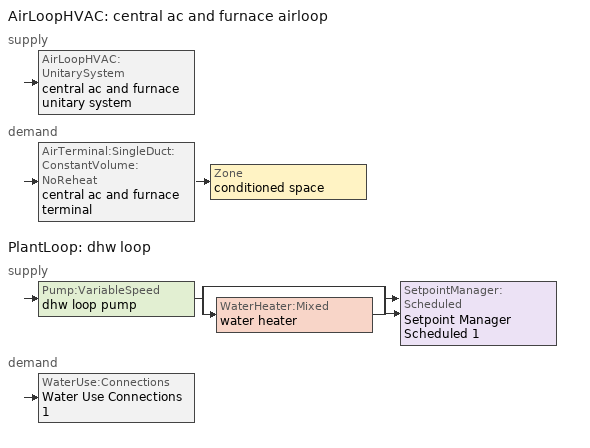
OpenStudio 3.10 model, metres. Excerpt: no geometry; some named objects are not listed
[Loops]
AirLoopHVAC 'central ac and furnace airloop'
 supply: AirLoopHVAC:UnitarySystem 'central ac and furnace unitary system'
 demand: AirTerminal:SingleDuct:ConstantVolume:NoReheat 'central ac and furnace terminal' > Zone 'conditioned space'
PlantLoop 'dhw loop'
 supply: Pump:VariableSpeed 'dhw loop pump' > split
  | bypass
  | WaterHeater:Mixed 'water heater'
  join > SetpointManager:Scheduled 'Setpoint Manager Scheduled 1'
 demand: WaterUse:Connections 'Water Use Connections 1'
[Sizing:Zone] Zone Cooling Design Supply Air Temperature Input Method=SupplyAirTemperature; Zone Cooling Design Supply Air Temperature {C}=14; Zone Cooling Design Supply Air Temperature Difference {deltaC}=11.11; Zone Heating Design Supply Air Temperature Input Method=SupplyAirTemperature; Zone Heating Design Supply Air Temperature {C}=40; Zone Heating Design Supply Air Temperature Difference {deltaC}=11.11; Zone Cooling Design Supply Air Humidity Ratio {kg-H2O/kg-air}=0.0085; Zone Heating Design Supply Air Humidity Ratio {kg-H2O/kg-air}=0.008; Cooling Design Air Flow Method=DesignDay; Heating Design Air Flow Method=DesignDay; Account for Dedicated Outdoor Air System=No; Dedicated Outdoor Air System Control Strategy=NeutralSupplyAir; Dedicated Outdoor Air Low Setpoint Temperature for Design {C}=autosize; Dedicated Outdoor Air High Setpoint Temperature for Design {C}=autosize; Zone Load Sizing Method=Sensible Load Only No Latent Load; Zone Latent Cooling Design Supply Air Humidity Ratio Input Method=HumidityRatioDifference; Zone Cooling Design Supply Air Humidity Ratio Difference {kgWater/kgDryAir}=0.005; Zone Latent Heating Design Supply Air Humidity Ratio Input Method=HumidityRatioDifference; Zone Humidification Design Supply Air Humidity Ratio Difference {kgWater/kgDryAir}=0.005; Sizing Option=Coincident
conditioned space; basement - unconditioned
[Zone equipment]
conditioned space: central ac and furnace terminal
[Coil:Cooling:DX:SingleSpeed]
central ac and furnace clg coil: Availability Schedule=Always On Discrete; Rated Total Cooling Capacity {W}=12151.8; Rated Sensible Heat Ratio=0.708; Rated COP {W/W}=3.76393; Rated Air Flow Rate {m3/s}=0.622955; Rated Evaporator Fan Power Per Volume Flow Rate 2017 {W/(m3/s)}=773.3; Rated Evaporator Fan Power Per Volume Flow Rate 2023 {W/(m3/s)}=934.4; Total Cooling Capacity Function of Temperature Curve=Cool-CAP-fT1; Total Cooling Capacity Function of Flow Fraction Curve=Cool-CAP-fFF1; Energy Input Ratio Function of Temperature Curve=Cool-EIR-fT1; Energy Input Ratio Function of Flow Fraction Curve=Cool-EIR-fFF1; Part Load Fraction Correlation Curve=Cool-PLF-fPLR1; Minimum Outdoor Dry-Bulb Temperature for Compressor Operation {C}=-25; Nominal Time for Condensate Removal to Begin {s}=1000; Ratio of Initial Moisture Evaporation Rate and Steady State Latent Capacity=1.5; Maximum Cycling Rate {cycles/hr}=3; Latent Capacity Time Constant {s}=45; Condenser Type=AirCooled; Evaporative Condenser Effectiveness=0.9; Evaporative Condenser Air Flow Rate {m3/s}=autosize; Evaporative Condenser Pump Rated Power Consumption {W}=autosize; Crankcase Heater Capacity {W}=32.9992; Maximum Outdoor Dry-Bulb Temperature for Crankcase Heater Operation {C}=10; Basin Heater Capacity {W/K}=0; Basin Heater Setpoint Temperature {C}=2
[Coil:Heating:Gas]
central ac and furnace htg coil: Availability Schedule=Always On Discrete; Gas Burner Efficiency=0.8; Nominal Capacity {W}=29998.8; On Cycle Parasitic Electric Load {W}=0; Off Cycle Parasitic Gas Load {W}=0; Fuel Type=NaturalGas
[EnergyManagementSystem:Sensor]
Name | Output Variable or Output Meter Index Key | Output Variable or Output Meter
central_ac_and_furnace_clg_coil_s | central ac and furnace clg coil | Cooling Coil Total Cooling Energy
central_ac_and_furnace_htg_coil_s | central ac and furnace htg coil | Heating Coil Heating Energy
water_heater_energy | water heater | Water Heater NaturalGas Rate
water_heater_on_cycle_parasitic | water heater | Water Heater On Cycle Parasitic Electricity Rate
water_heater_off_cycle_parasitic | water heater | Water Heater Off Cycle Parasitic Electricity Rate
fridge_tin_s; tin_s | conditioned space | Zone Mean Air Temperature
win_s | conditioned space | Zone Air Humidity Ratio
tout_s | conditioned space | Zone Outdoor Air Drybulb Temperature
central_ac_and_furnace_airloop_0_DZ_T_s | basement - unconditioned | Zone Air Temperature
central_ac_and_furnace_airloop_0_DZ_W_s | basement - unconditioned | Zone Mean Air Humidity Ratio
conditioned_space_htg_unmet_s | conditioned space | Zone Heating Setpoint Not Met Time
conditioned_space_clg_unmet_s | conditioned space | Zone Cooling Setpoint Not Met Time
[EnergyManagementSystem:Program]
central_ac_and_furnace_supply_fan_disaggregate_program: Set central_ac_and_furnace_supply_fan_clg = 0; If central_ac_and_furnace_clg_coil_s > 0; Set central_ac_and_furnace_supply_fan_clg = central_ac_and_furnace_supply_fan_s; EndIf
central_ac_and_furnace_supply_fan_disaggregate_program_1: Set central_ac_and_furnace_supply_fan_primary_htg = 0; If central_ac_and_furnace_htg_coil_s > 0; Set central_ac_and_furnace_supply_fan_primary_htg = central_ac_and_furnace_supply_fan_s_1; EndIf
water_heater_EC_adj: If WarmupFlag == 0; Set dhw_e_cons = water_heater_energy + water_heater_on_cycle_parasitic + water_heater_off_cycle_parasitic; Set water_heater_ec_adj_act = 0.0 * dhw_e_cons / 1; EndIf
fridge_schedule_program: Set Tin = fridge_tin_s*(9.0/5.0)+32.0; Set fridge_schedule_act = 0; If (Hour == 0); Set fridge_schedule_act = (-0.487+0.019*Tin); ElseIf (Hour == 1); Set fridge_schedule_act = (-0.34+0.016*Tin); ElseIf (Hour == 2); Set fridge_schedule_act = (-0.37+0.017*Tin); ElseIf (Hour == 3); Set fridge_schedule_act = (-0.361+0.016*Tin); ElseIf (Hour == 4); Set fridge_schedule_act = (-0.515+0.018*Tin); ElseIf (Hour == 5); Set fridge_schedule_act = (-0.684+0.021*Tin); ElseIf (Hour == 6); Set fridge_schedule_act = (-0.471+0.019*Tin); ElseIf (Hour == 7); Set fridge_schedule_act = (-0.159+0.015*Tin); ElseIf (Hour == 8); Set fridge_schedule_act = (-0.079+0.015*Tin); ElseIf (Hour == 9); Set fridge_schedule_act = (-0.417+0.019*Tin); ElseIf (Hour == 10); Set fridge_schedule_act = (-0.411+0.018*Tin); ElseIf (Hour == 11); Set fridge_schedule_act = (-0.386+0.018*Tin); ElseIf (Hour == 12); Set fridge_schedule_act = (-0.24+0.016*Tin); ElseIf (Hour == 13); Set fridge_schedule_act = (-0.314+0.017*Tin); ElseIf (Hour == 14); Set fridge_schedule_act = (-0.16+0.015*Tin); ElseIf (Hour == 15); Set fridge_schedule_act = (-0.121+0.015*Tin); ElseIf (Hour == 16); Set fridge_schedule_act = (-0.469+0.02*Tin); ElseIf (Hour == 17); Set fridge_schedule_act = (-0.412+0.02*Tin); ElseIf (Hour == 18); Set fridge_schedule_act = (-0.091+0.017*Tin); ElseIf (Hour == 19); Set fridge_schedule_act = (0.077+0.014*Tin); ElseIf (Hour == 20); Set fridge_schedule_act = (-0.118+0.016*Tin); ElseIf (Hour == 21); Set fridge_schedule_act = (-0.247+0.017*Tin); ElseIf (Hour == 22); Set fridge_schedule_act = (-0.445+0.019*Tin); ElseIf (Hour == 23); Set fridge_schedule_act = (-0.544+0.02*Tin); EndIf
fridge_schedule_1_program: Set Tin = fridge_tin_s_1*(9.0/5.0)+32.0; Set fridge_schedule_1_act = 0; If (Hour == 0); Set fridge_schedule_1_act = (-0.487+0.019*Tin); ElseIf (Hour == 1); Set fridge_schedule_1_act = (-0.34+0.016*Tin); ElseIf (Hour == 2); Set fridge_schedule_1_act = (-0.37+0.017*Tin); ElseIf (Hour == 3); Set fridge_schedule_1_act = (-0.361+0.016*Tin); ElseIf (Hour == 4); Set fridge_schedule_1_act = (-0.515+0.018*Tin); ElseIf (Hour == 5); Set fridge_schedule_1_act = (-0.684+0.021*Tin); ElseIf (Hour == 6); Set fridge_schedule_1_act = (-0.471+0.019*Tin); ElseIf (Hour == 7); Set fridge_schedule_1_act = (-0.159+0.015*Tin); ElseIf (Hour == 8); Set fridge_schedule_1_act = (-0.079+0.015*Tin); ElseIf (Hour == 9); Set fridge_schedule_1_act = (-0.417+0.019*Tin); ElseIf (Hour == 10); Set fridge_schedule_1_act = (-0.411+0.018*Tin); ElseIf (Hour == 11); Set fridge_schedule_1_act = (-0.386+0.018*Tin); ElseIf (Hour == 12); Set fridge_schedule_1_act = (-0.24+0.016*Tin); ElseIf (Hour == 13); Set fridge_schedule_1_act = (-0.314+0.017*Tin); ElseIf (Hour == 14); Set fridge_schedule_1_act = (-0.16+0.015*Tin); ElseIf (Hour == 15); Set fridge_schedule_1_act = (-0.121+0.015*Tin); ElseIf (Hour == 16); Set fridge_schedule_1_act = (-0.469+0.02*Tin); ElseIf (Hour == 17); Set fridge_schedule_1_act = (-0.412+0.02*Tin); ElseIf (Hour == 18); Set fridge_schedule_1_act = (-0.091+0.017*Tin); ElseIf (Hour == 19); Set fridge_schedule_1_act = (-0.077+0.014*Tin); ElseIf (Hour == 20); Set fridge_schedule_1_act = (-0.118+0.016*Tin); ElseIf (Hour == 21); Set fridge_schedule_1_act = (-0.247+0.017*Tin); ElseIf (Hour == 22); Set fridge_schedule_1_act = (-0.445+0.019*Tin); ElseIf (Hour == 23); Set fridge_schedule_1_act = (-0.544+0.02*Tin); EndIf
central_ac_and_furnace_airloop_0_duct_program: Set central_ac_and_furnace_airloop_AH_MFR = central_ac_and_furnace_airloop_AH_MFR_s; Set central_ac_and_furnace_airloop_Fan_RTF = 0; Set central_ac_and_furnace_airloop_Fan_RTF = central_ac_and_furnace_airloop_Fan_RTF + central_ac_and_furnace_airloop_Fan_RTF_s; Set central_ac_and_furnace_airloop_Fan_RTF = central_ac_and_furnace_airloop_Fan_RTF + central_ac_and_furnace_airloop_Fan_RTF_s_1; Set central_ac_and_furnace_airloop_AH_VFR = central_ac_and_furnace_airloop_AH_VFR_s; Set central_ac_and_furnace_airloop_AH_Tout = central_ac_and_furnace_airloop_AH_Tout_s; Set central_ac_and_furnace_airloop_AH_Wout = central_ac_and_furnace_airloop_AH_Wout_s; Set central_ac_and_furnace_airloop_RA_T = central_ac_and_furnace_airloop_RA_T_s; Set central_ac_and_furnace_airloop_Ra_W = central_ac_and_furnace_airloop_Ra_W_s; Set central_ac_and_furnace_airloop_0_DZ_T = central_ac_and_furnace_airloop_0_DZ_T_s; Set central_ac_and_furnace_airloop_0_DZ_W = central_ac_and_furnace_airloop_0_DZ_W_s; Run central_ac_and_furnace_airloop_0_duct_subroutine; Set central_ac_and_furnace_airloop_0_SupSensLkToCond_act = central_ac_and_furnace_airloop_0_SupSensLkToCond; Set central_ac_and_furnace_airloop_0_SupLatLkToCond_act = central_ac_and_furnace_airloop_0_SupLatLkToCond; Set central_ac_and_furnace_airloop_0_SupCondToLv_act = central_ac_and_furnace_airloop_0_SupCondToLv; Set central_ac_and_furnace_airloop_0_RetSensLkToRP_act = central_ac_and_furnace_airloop_0_RetSensLkToRP; Set central_ac_and_furnace_airloop_0_RetLatLkToRP_act = central_ac_and_furnace_airloop_0_RetLatLkToRP; Set central_ac_and_furnace_airloop_0_RetCondToRP_act = central_ac_and_furnace_airloop_0_RetCondToRP; Set central_ac_and_furnace_airloop_0_RetCondToDZ_act = central_ac_and_furnace_airloop_0_RetCondToDZ; Set central_ac_and_furnace_airloop_0_SupCondToDZ_act = central_ac_and_furnace_airloop_0_SupCondToDZ; Set central_ac_and_furnace_airloop_0_SupSensLkToDZ_act = central_ac_and_furnace_airloop_0_SupSensLkToDZ; Set central_ac_and_furnace_airloop_0_SupLatLkToDZ_act = central_ac_and_furnace_airloop_0_SupLatLkToDZ; Set central_ac_and_furnace_airloop_0_ZoneMixDZToCond_mix_act = central_ac_and_furnace_airloop_0_ZoneMixDZToCond; Set central_ac_and_furnace_airloop_0_ZoneMixCondToDZ_mix_act = central_ac_and_furnace_airloop_0_ZoneMixCondToDZ
natural_vent_program: Set Tin = tin_s; Set Tout = tout_s; Set Wout = out_wt_s; Set Pbar = out_pb_s; Set Phiout = (@RhFnTdbWPb Tout Wout Pbar); Set MaxHR = 0.0115; Set Tnvsp = (htg_sp_s + clg_sp_s) / 2; Set NVavail = natural_vent_s; Set ClgSsnAvail = cool_season; Set Qnv = 0; Set Qwhf = 0; Set whole_house_fan_mix_act = 0; Set whole_house_fan_act = 0; If ((Wout < MaxHR) && (Tin > Tout) && (Tin > Tnvsp) && (ClgSsnAvail > 0)); Set WHF_Flow = 0; Set Adj = (Tin-Tnvsp)/(Tin-Tout); Set Adj = (@Min Adj 1); Set Adj = (@Max Adj 0); If (WHF_Flow > 0); Set Qwhf = WHF_Flow*Adj; Set whole_house_fan_mix_act = WHF_Flow*Adj; Set WHF_W = 0; Set whole_house_fan_act = WHF_W*Adj; ElseIf (NVavail > 0); Set NVArea = 11267.596561536002; Set Cs = 0.00018497671411869883; Set Cw = 9.108129716148611e-05; Set Tdiff = Tin-Tout; Set dT = (@Abs Tdiff); Set Vwind = site_vw_s; Set SGNV = NVArea*Adj*((((Cs*dT)+(Cw*(Vwind^2)))^0.5)/1000); Set MaxNV = 3.844798503936001; Set Qnv = (@Min SGNV MaxNV); EndIf; EndIf; Set natural_vent_flow_act = Qnv; Set whole_house_fan_flow_act = Qwhf; Set natural_vent_program_Qnv = Qnv; Set natural_vent_program_Qwhf = Qwhf
basement_unconditioned_1_duct_leakage_imbalance_infil_program: Set Qducts = 0; Set Qducts = Qducts - central_ac_and_furnace_airloop_0_DuctImbalLkSupFanEquivDZ; Set Qducts = Qducts + central_ac_and_furnace_airloop_0_DuctImbalLkExhFanEquivDZ; Set basement_unconditioned_1_duct_leakage_imbalance_infil_flow_act = (@Abs(Qducts))
infil_program: Set p_m = 0.14; Set p_s = 0.22; Set s_m = 270; Set s_s = 370; Set z_m = 9.99744; Set z_s = 5.0292; Set f_t = (((s_m/z_m)^p_m)*((z_s/s_s)^p_s)); Set Tdiff = tin_s-tout_s; Set dT = @Abs Tdiff; Set c = 0.075; Set Cs = 0.0908; Set Cw = 0.1627; Set n = 0.65; Set sft = (f_t*0.5); Set temp1 = ((c*Cw)*((sft*site_vw_s)^(2*n)))^2; Set Qinf = (((c*Cs*(dT^n))^2)+temp1)^0.5; Set Qinf = (@Max Qinf 0); Set mech_vent_house_fan_sensible_load_act = 0.0; Set mech_vent_house_fan_latent_load_act = 0.0; Set OASupInPb = out_pb_s; Set OASupInTemp = tout_s; Set OASupInW = out_wt_s; Set OASupRho = (@RhoAirFnPbTdbW OASupInPb OASupInTemp OASupInW); Set OASupCp = (@CpAirFnW OASupInW); Set OASupInEnth = (@HFnTdbW OASupInTemp OASupInW); Set ZoneTemp = tin_s; Set ZoneW = win_s; Set ZoneCp = (@CpAirFnW ZoneW); Set ZoneAirEnth = (@HFnTdbW ZoneTemp ZoneW); Set mech_vent_house_fan_cfis_act = 0.0; Set QWHV_cfis_sup = 0.0; Set QWHV_cfis_suppl_sup = 0.0; Set QWHV_cfis_suppl_exh = 0.0; Set Qrange = 0; Set Qrange = Qrange + 0.04719 * mech_vent_range_fan_0_sch_s; Set Qbath = 0; Set Qbath = Qbath + 0.04719 * mech_vent_bath_fan_0_sch_s; Set Qdryer = 0; Set Qdryer = Qdryer + 0.62486 * clothes_dryer_exhaust_0_sch_s; Set QWHV_sup = 0.0; Set QWHV_exh = 0.0; Set Qsupply = QWHV_sup + QWHV_cfis_sup + QWHV_cfis_suppl_sup; Set Qexhaust = Qrange + Qbath + Qdryer + QWHV_exh + QWHV_cfis_suppl_exh; Set Qfan = (@Max Qexhaust Qsupply); Set Qducts = 0; Set Qducts = Qducts - central_ac_and_furnace_airloop_0_DuctImbalLkSupFanEquivCond; Set Qducts = Qducts + central_ac_and_furnace_airloop_0_DuctImbalLkExhFanEquivCond; If Qducts < 0; Set Qsupply = Qsupply - Qducts; Else; Set Qexhaust = Qexhaust + Qducts; EndIf; Set Qfan_with_ducts = (@Max Qexhaust Qsupply); Set Qimb = (@Abs (Qsupply - Qexhaust)); If Qinf + Qimb > 0; Set Qtot = Qfan_with_ducts + (Qinf^2) / (Qinf + Qimb); Else; Set Qtot = Qfan_with_ducts; EndIf; Set Qinf_adj = Qtot - Qfan; Set infil_flow_act = Qinf_adj; Set infil_program_Qinf = Qinf_adj; Set infil_program_Qfan = Qfan; Set Qload = Qfan; Set Effectiveness_Sens = 0.0; Set Effectiveness_Lat = 0.0; Set Fan_MFR = Qload * OASupRho; Set ZoneInEnth = OASupInEnth; Set ZoneInTemp = OASupInTemp; Set FanTotalToCond = Fan_MFR * (ZoneInEnth - ZoneAirEnth); Set FanSensToCond = Fan_MFR * ZoneCp * (ZoneInTemp - ZoneTemp); Set FanLatToCond = FanTotalToCond - FanSensToCond; Set mech_vent_house_fan_sensible_load_act = mech_vent_house_fan_sensible_load_act + FanSensToCond; Set mech_vent_house_fan_latent_load_act = mech_vent_house_fan_latent_load_act + FanLatToCond
unmet_hours_program: Set htg_unmet_hours = 0; Set clg_unmet_hours = 0; Set unit_htg_unmet_hours = 0; If ((DayOfYear >= 1) && (DayOfYear <= 365)); Set unit_htg_unmet_hours = unit_htg_unmet_hours + conditioned_space_htg_unmet_s; If unit_htg_unmet_hours > htg_unmet_hours; Set htg_unmet_hours = unit_htg_unmet_hours; EndIf; EndIf; Set unit_clg_unmet_hours = 0; If ((DayOfYear >= 1) && (DayOfYear <= 365)); Set unit_clg_unmet_hours = unit_clg_unmet_hours + conditioned_space_clg_unmet_s; If unit_clg_unmet_hours > clg_unmet_hours; Set clg_unmet_hours = unit_clg_unmet_hours; EndIf; EndIf
total_loads_program: Set loads_htg_tot = 0; Set loads_clg_tot = 0; If htg_load_cond > 0; Set loads_htg_tot = loads_htg_tot + (htg_load_cond - clg_load_cond) * 1.0; Set loads_htg_tot = loads_htg_tot + (htg_load_duct - clg_load_duct) * 1.0; EndIf; Set loads_htg_tot = (@Max loads_htg_tot 0); If clg_load_cond > 0; Set loads_clg_tot = loads_clg_tot + (clg_load_cond - htg_load_cond) * 1.0; Set loads_clg_tot = loads_clg_tot + (clg_load_duct - htg_load_duct) * 1.0; EndIf; Set loads_clg_tot = (@Max loads_clg_tot 0)
[AirLoopHVAC:UnitarySystem]
central ac and furnace unitary system: Control Type=Load; Controlling Zone or Thermostat Location=conditioned space; Dehumidification Control Type=None; Availability Schedule=Always On Discrete; Supply Fan=central ac and furnace supply fan; Fan Placement=BlowThrough; Supply Air Fan Operating Mode Schedule=central ac and furnace auto fan schedule; Heating Coil=central ac and furnace htg coil; DX Heating Coil Sizing Ratio=1; Cooling Coil=central ac and furnace clg coil; Use DOAS DX Cooling Coil=No; DOAS DX Cooling Coil Leaving Minimum Air Temperature {C}=2; Latent Load Control=SensibleOnlyLoadControl; Supply Air Flow Rate Method During Cooling Operation=SupplyAirFlowRate; Supply Air Flow Rate During Cooling Operation {m3/s}=0.560674; Supply Air Flow Rate Method During Heating Operation=SupplyAirFlowRate; Supply Air Flow Rate During Heating Operation {m3/s}=0.966076; Supply Air Flow Rate Method When No Cooling or Heating is Required=SupplyAirFlowRate; Supply Air Flow Rate When No Cooling or Heating is Required {m3/s}=0; No Load Supply Air Flow Rate Control Set To Low Speed=Yes; Maximum Supply Air Temperature {C}=48.8889; Maximum Outdoor Dry-Bulb Temperature for Supplemental Heater Operation {C}=21; Ancilliary On-Cycle Electric Power {W}=0; Ancilliary Off-Cycle Electric Power {W}=0
[AirLoopHVAC]
central ac and furnace airloop: Availability Schedule=Always On Discrete; Design Supply Air Flow Rate {m3/s}=0.966076; Design Return Air Flow Fraction of Supply Air Flow=1
[Sizing:System]
central ac and furnace airloop: Central Heating Maximum System Air Flow Ratio=0.3; Preheat Design Temperature {C}=7; Preheat Design Humidity Ratio {kg-H2O/kg-Air}=0.008; Precool Design Temperature {C}=12.8; Precool Design Humidity Ratio {kg-H2O/kg-Air}=0.008; Central Cooling Design Supply Air Temperature {C}=12.8; Central Heating Design Supply Air Temperature {C}=16.7; 100% Outdoor Air in Cooling=Yes; 100% Outdoor Air in Heating=Yes; Central Cooling Design Supply Air Humidity Ratio {kg-H2O/kg-Air}=0.0085; Zone Maximum Outdoor Air Fraction=1; Cooling Supply Air Flow Rate Per Floor Area {m3/s-m2}=0.00996765; Cooling Fraction of Autosized Cooling Supply Air Flow Rate=1; Cooling Supply Air Flow Rate Per Unit Cooling Capacity {m3/s-W}=3.94755e-05; Heating Supply Air Flow Rate Per Floor Area {m3/s-m2}=0.00996765; Heating Fraction of Autosized Heating Supply Air Flow Rate=1; Heating Fraction of Autosized Cooling Supply Air Flow Rate=1; Heating Supply Air Flow Rate Per Unit Heating Capacity {m3/s-W}=3.15882e-05; Cooling Design Capacity Method=CoolingDesignCapacity; Cooling Design Capacity {W}=autosize; Cooling Design Capacity Per Floor Area {W/m2}=234.7; Fraction of Autosized Cooling Design Capacity=1; Heating Design Capacity Method=HeatingDesignCapacity; Heating Design Capacity {W}=autosize; Heating Design Capacity Per Floor Area {W/m2}=157; Fraction of Autosized Heating Design Capacity=1; Central Cooling Capacity Control Method=OnOff; Occupant Diversity=autosize
[AirTerminal:SingleDuct:ConstantVolume:NoReheat]
central ac and furnace terminal: Availability Schedule=Always On Discrete; Maximum Air Flow Rate {m3/s}=0.966076
[ElectricEquipment:Definition] Design Level Calculation Method=EquipmentLevel
Name | Design Level {W} | Fraction Latent | Fraction Radiant | Fraction Lost
clothes washer | 561.234 | 0.03 | 0.162 | 0.7
dishwasher | 1113.72 | 0.3 | 0.18 | 0.4
[PlantLoop]
dhw loop: Fluid Type=Water; Glycol Concentration=0; Maximum Loop Flow Rate {m3/s}=0.01; Plant Loop Volume {m3}=0.003; Load Distribution Scheme=Optimal
[Sizing:Plant]
dhw loop: Loop Type=Heating; Design Loop Exit Temperature {C}=52.6667; Loop Design Temperature Difference {deltaC}=5.55556; Sizing Option=NonCoincident; Zone Timesteps in Averaging Window=1; Coincident Sizing Factor Mode=None
[Pump:VariableSpeed]
dhw loop pump: Rated Flow Rate {m3/s}=0.01; Rated Pump Head {Pa}=1; Rated Power Consumption {W}=0; Motor Efficiency=0.85; Fraction of Motor Inefficiencies to Fluid Stream=0; Coefficient 1 of the Part Load Performance Curve=0; Coefficient 2 of the Part Load Performance Curve=1; Coefficient 3 of the Part Load Performance Curve=0; Coefficient 4 of the Part Load Performance Curve=0; Minimum Flow Rate {m3/s}=0; Pump Control Type=Intermittent; Skin Loss Radiative Fraction=0.5; Design Power Sizing Method=PowerPerFlowPerPressure; Design Electric Power per Unit Flow Rate {W/(m3/s)}=348701.1; Design Shaft Power per Unit Flow Rate per Unit Head {W-s/m3-Pa}=1.28205; Design Minimum Flow Rate Fraction=0
[SetpointManager:Scheduled]
Setpoint Manager Scheduled 1: Control Variable=Temperature; Schedule=dhw temp
[WaterHeater:Mixed]
water heater: Tank Volume {m3}=0.143846; Setpoint Temperature Schedule=water heater setpoint; Deadband Temperature Difference {deltaC}=2; Maximum Temperature Limit {C}=99; Heater Control Type=Cycle; Heater Maximum Capacity {W}=11136.7; Heater Minimum Capacity {W}=0; Heater Fuel Type=NaturalGas; Heater Thermal Efficiency=0.774056; Off Cycle Parasitic Fuel Consumption Rate {W}=0; Off Cycle Parasitic Fuel Type=Electricity; Off Cycle Parasitic Heat Fraction to Tank=0; On Cycle Parasitic Fuel Consumption Rate {W}=0; On Cycle Parasitic Fuel Type=Electricity; On Cycle Parasitic Heat Fraction to Tank=0; Ambient Temperature Indicator=ThermalZone; Ambient Temperature Thermal Zone=basement - unconditioned; Off Cycle Loss Coefficient to Ambient Temperature {W/K}=4.17412; Off Cycle Loss Fraction to Thermal Zone=0.64; On Cycle Loss Coefficient to Ambient Temperature {W/K}=4.17412; On Cycle Loss Fraction to Thermal Zone=1; Use Side Effectiveness=1; Source Side Effectiveness=1; Use Side Design Flow Rate {m3/s}=autosize; Source Side Design Flow Rate {m3/s}=autosize; Indirect Water Heating Recovery Time {hr}=1.5; Source Side Flow Control Mode=IndirectHeatPrimarySetpoint
[WaterHeater:Sizing]
water heater: Design Mode=PeakDraw; Time Storage Can Meet Peak Draw {hr}=0.538503; Time for Tank Recovery {hr}=0; Nominal Tank Volume for Autosizing Plant Connections {m3}=1
[WaterUse:Connections]
Water Use Connections 1: Drain Water Heat Exchanger Type=None; Drain Water Heat Exchanger Destination=Plant; Water Use Equipment Name 1=dhw fixtures; Water Use Equipment Name 2=dhw distribution waste; Water Use Equipment Name 3=clothes washer; Water Use Equipment Name 4=dishwasher
[WaterUse:Equipment:Definition]
Name | Peak Flow Rate {m3/s} | Target Temperature Schedule
dhw fixtures | 1.14385e-05 | mixed water temperature schedule
dhw distribution waste | 5.952e-06 | mixed water temperature schedule
clothes washer | 1.20786e-05
dishwasher | 7.93193e-06
[Table:Lookup]
Cool-CAP-fT1: None, 1, 0, Dimensionless, 1.16443, 1.09779, 1.03113, 0.97044, 0.922102, 1.28615, 1.21255, 1.13892, 1.06531, 1, 1.43131, 1.34939, 1.26745, 1.18486, 1.11129
Cool-EIR-fT1: None, 1, 0, Dimensionless, 0.279763, 0.444897, 0.631395, 0.848942, 1.07061, 0.264397, 0.420461, 0.596715, 0.797308, 1, 0.228301, 0.363058, 0.515249, 0.694308, 0.886851
[Curve:Quadratic] Minimum Value of x=0
Name | Coefficient1 Constant | Coefficient2 x | Coefficient3 x**2 | Maximum Value of x | Minimum Curve Output | Maximum Curve Output
Cool-CAP-fFF1 | 0.718664 | 0.417974 | -0.136638 | 2 | 0 | 2
Cool-EIR-fFF1 | 1.14349 | -0.13944 | -0.00404779 | 2 | 0 | 2
Cool-PLF-fPLR1 | 0.92 | 0.08 | 0 | 1 | 0.7 | 1
[Schedule:Constant]
Name | Value
Always On Discrete | 1
central ac and furnace auto fan schedule | 0
dhw temp; water heater setpoint | 52.6667
mixed water temperature schedule | 40.5556
[Schedule:File]
dishwasher: External File=External File 1; Column Number=8; Rows to Skip at Top=1; Number of Hours of Data=8760; Interpolate to Timestep=Yes; Minutes per Item=60; Translate File With Relative Path=Yes
